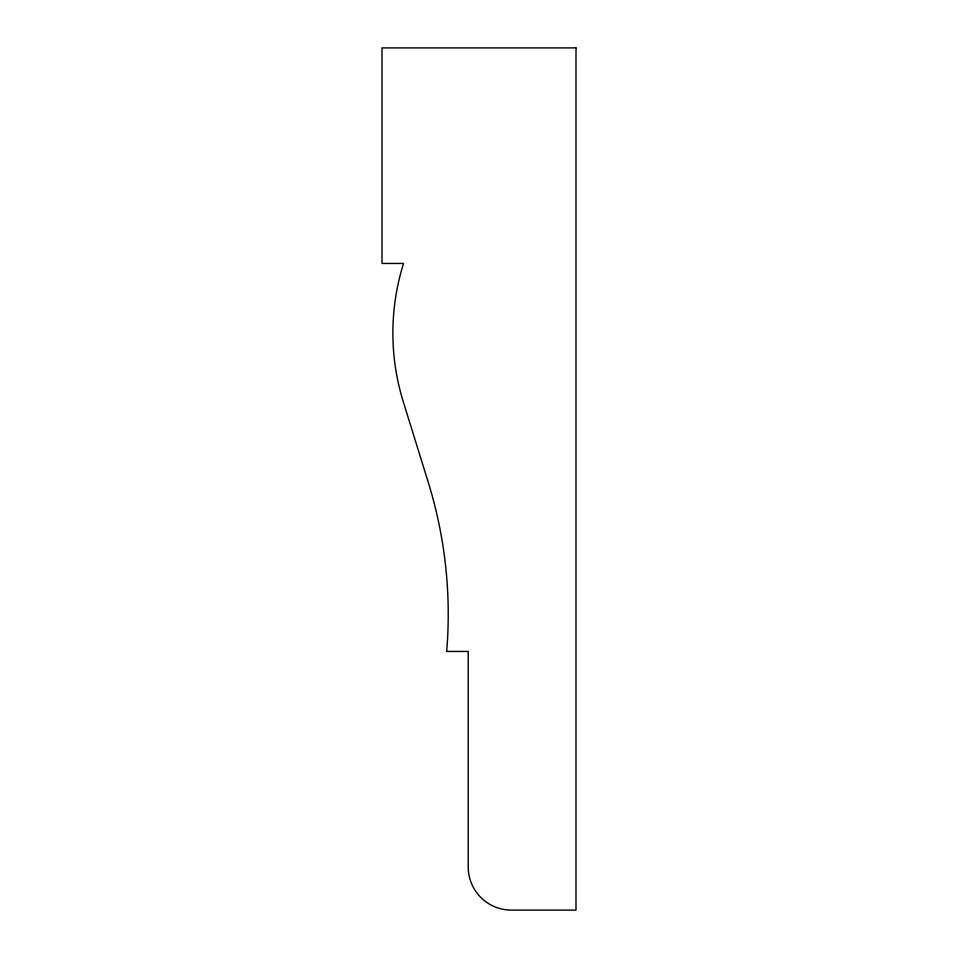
<?xml version="1.0" encoding="UTF-8"?>
<svg xmlns="http://www.w3.org/2000/svg" width="958" height="958" viewBox="0 0 958 958"><rect width="100%" height="100%" fill="white"/><g stroke="black" fill="none" stroke-linecap="round" stroke-linejoin="round"><path stroke-width="1.44" d="M575.998 47.9L382.002 47.9L382.002 263.45L403.558 263.45A231.968 231.968 0 0 0 403.282 401.749L428.226 482.209A445.709 445.709 0 0 1 446.668 651.44L468.223 651.44L468.223 866.99A43.11 43.11 0 0 0 511.332 910.1L575.998 910.1L575.998 47.9"/></g></svg>
